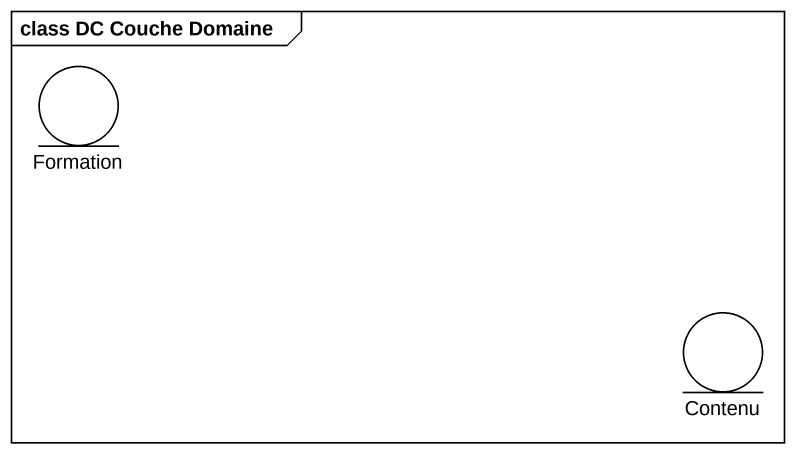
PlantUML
@startuml
mainframe class DC Couche Domaine
entity Formation
entity Contenu
@enduml
